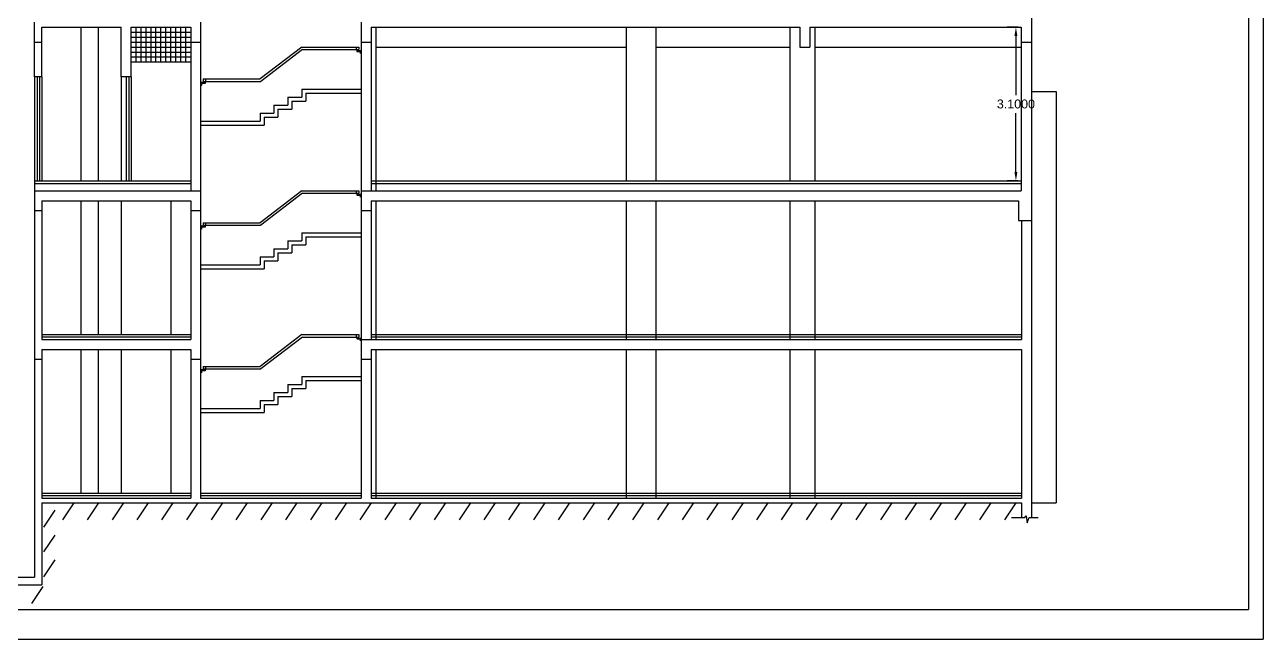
# Model space of a CAD drawing. Header units: millimetres. Extents: x 2200 to 2403, y 2380 to 2511.
# Drawn here: x 2299.39 to 2324.37, y 2459.72 to 2472.12 of the extents above; entities that cross this region are included whole.
import ezdxf

# ---------------------------------------------------------------- set-up
doc = ezdxf.new("R2010")
doc.units = ezdxf.units.MM
doc.styles.get("Standard").update_dxf_attribs({"font": 'arial.ttf'})
doc.dimstyles.get("Standard").update_dxf_attribs({"dimtxt": 0.18, "dimasz": 0.18, "dimexe": 0.18, "dimexo": 0.0625, "dimgap": 0.09, "dimtad": 0, "dimtih": 1, "dimtoh": 1, "dimdec": 4, "dimzin": 0, "dimdsep": 46, "dimtxsty": 'Standard', "dimcen": 0.09, "dimadec": 0, "dimazin": 0, "dimtfac": 1, "dimtdec": 4, "dimtofl": 0, "dimtmove": 0, "dimatfit": 3, "dimfxl": 1, "dimtolj": 1, "dimtzin": 0, "dimarcsym": 0})

# ---------------------------------------------------------------- blocks, each defined once
blk = doc.blocks.new('*D801')
at = {"color": 0, "lineweight": -2, "transparency": 16777216}
for p, q in [((2319.421, 2472.068), (2319.199, 2472.068)), ((2319.379, 2471.888), (2319.379, 2470.7)), ((2319.379, 2469.148), (2319.379, 2470.336)), ((2319.421, 2468.968), (2319.199, 2468.968))]:
    blk.add_line(p, q, dxfattribs=at)
at = {"color": 0, "transparency": 16777216}
for points in [[(2319.349, 2471.888), (2319.409, 2471.888), (2319.379, 2472.068)], [(2319.349, 2469.148), (2319.409, 2469.148), (2319.379, 2468.968)]]:
    blk.add_solid(points, dxfattribs=at)
at = {"layer": 'DEFPOINTS', "color": 0, "transparency": 16777216}
for p in [(2319.379, 2472.068), (2319.483, 2472.068), (2319.483, 2468.968)]:
    blk.add_point(p, dxfattribs=at)
at = {"color": 0, "transparency": 16777216, "insert": (2319.379, 2470.518), "char_height": 0.18, "attachment_point": 5}
blk.add_mtext('\\A1;3.1000', dxfattribs=at)

msp = doc.modelspace()

# ---------------------------------------------------------------- linework, layer by layer
at = {"color": 1}
for p, q in [((2324.36744, 2511.06758), (2324.36744, 2459.71758)), ((2300.52546, 2468.96758), (2300.52546, 2472.06758)), ((2300.87546, 2468.96758), (2300.87546, 2472.06758)), ((2299.6334, 2471.06758), (2299.6334, 2468.96758)), ((2299.6834, 2471.06758), (2299.6834, 2468.96758)), ((2301.4334, 2471.06758), (2301.4334, 2468.96758)), ((2301.4834, 2471.06758), (2301.4834, 2468.96758)), ((2285.2134, 2459.71758), (2324.36744, 2459.71758))]:
    msp.add_line(p, q, dxfattribs=at)
for p, q in [((2324.06744, 2510.76758), (2324.06744, 2460.31758)), ((2319.6934, 2472.56758), (2319.6934, 2462.16758)), ((2299.5834, 2471.06758), (2299.5834, 2472.16758)), ((2302.9334, 2472.16758), (2302.9334, 2462.56758)), ((2306.1734, 2472.16758), (2306.1734, 2462.56758)), ((2299.7334, 2471.06758), (2299.7334, 2472.06758)), ((2299.7334, 2472.06758), (2301.3334, 2472.06758)), ((2301.3334, 2471.06758), (2301.3334, 2472.06758)), ((2301.5334, 2471.06758), (2301.5334, 2472.06758)), ((2301.5334, 2472.06758), (2302.7334, 2472.06758)), ((2302.7334, 2472.06758), (2302.7334, 2468.76758)), ((2306.3734, 2472.06758), (2315.0234, 2472.06758)), ((2306.3734, 2472.06758), (2306.3734, 2468.76758)), ((2315.0234, 2472.06758), (2315.0234, 2471.66758)), ((2315.2234, 2472.06758), (2315.2234, 2471.66758)), ((2315.2234, 2472.06758), (2319.4834, 2472.06758)), ((2319.4834, 2472.06758), (2319.4834, 2468.76758)), ((2299.5834, 2471.76758), (2299.7334, 2471.76758)), ((2302.7334, 2471.76758), (2302.9334, 2471.76758)), ((2306.1734, 2471.76758), (2306.3734, 2471.76758)), ((2315.0234, 2471.66758), (2315.2234, 2471.66758)), ((2319.4834, 2471.76758), (2319.6934, 2471.76758)), ((2299.7334, 2471.06758), (2299.5834, 2471.06758)), ((2301.5334, 2471.06758), (2301.3334, 2471.06758)), ((2299.5834, 2468.76758), (2299.5834, 2460.96758)), ((2299.5834, 2468.76758), (2302.9334, 2468.76758)), ((2306.1734, 2468.76758), (2306.3734, 2468.76758)), ((2306.3734, 2468.76758), (2315.3234, 2468.76758)), ((2315.3234, 2468.76758), (2319.4834, 2468.76758)), ((2299.7334, 2468.56758), (2299.7334, 2465.76758)), ((2299.7334, 2468.56758), (2302.7334, 2468.56758)), ((2302.7334, 2468.56758), (2302.7334, 2465.76758)), ((2306.3734, 2468.56758), (2315.3234, 2468.56758)), ((2306.3734, 2468.56758), (2306.3734, 2465.76758)), ((2315.3234, 2468.56758), (2319.4334, 2468.56758)), ((2319.4334, 2468.56758), (2319.4334, 2468.16758)), ((2299.5834, 2468.36758), (2299.7334, 2468.36758)), ((2302.7334, 2468.36758), (2302.9334, 2468.36758)), ((2306.1734, 2468.36758), (2306.3734, 2468.36758)), ((2319.4334, 2468.16758), (2319.4934, 2468.16758)), ((2319.4934, 2468.16758), (2319.4934, 2465.76758)), ((2319.4934, 2468.16758), (2319.6934, 2468.16758)), ((2299.7334, 2465.76758), (2302.7334, 2465.76758)), ((2306.1734, 2465.76758), (2306.3734, 2465.76758)), ((2306.3734, 2465.76758), (2319.4934, 2465.76758)), ((2299.7334, 2465.56758), (2299.7334, 2462.56758)), ((2299.7334, 2465.56758), (2302.7334, 2465.56758)), ((2302.7334, 2465.56758), (2302.7334, 2462.56758)), ((2306.3734, 2465.56758), (2319.4934, 2465.56758)), ((2306.3734, 2465.56758), (2306.3734, 2462.56758)), ((2319.4934, 2465.56758), (2319.4934, 2462.56758)), ((2299.5834, 2465.36758), (2299.7334, 2465.36758)), ((2302.7334, 2465.36758), (2302.9334, 2465.36758)), ((2306.1734, 2465.36758), (2306.3734, 2465.36758)), ((2299.7334, 2462.56758), (2302.7334, 2462.56758)), ((2299.7334, 2462.46758), (2319.4934, 2462.46758)), ((2299.7334, 2462.46758), (2299.7334, 2460.81758)), ((2302.9334, 2462.56758), (2306.1734, 2462.56758)), ((2306.3734, 2462.56758), (2319.4934, 2462.56758)), ((2319.4934, 2462.46758), (2319.4934, 2462.16758)), ((2297.9334, 2460.96758), (2299.5834, 2460.96758)), ((2297.7834, 2460.81758), (2299.7334, 2460.81758)), ((2285.5134, 2460.31758), (2324.06744, 2460.31758))]:
    msp.add_line(p, q)
at = {"color": 4}
for p, q in [((2301.5334, 2471.96758), (2302.7334, 2471.96758)), ((2301.6334, 2471.36758), (2301.6334, 2472.06758)), ((2301.7334, 2471.36758), (2301.7334, 2472.06758)), ((2301.8334, 2471.36758), (2301.8334, 2472.06758)), ((2301.9334, 2471.36758), (2301.9334, 2472.06758)), ((2302.0334, 2471.36758), (2302.0334, 2472.06758)), ((2302.1334, 2471.36758), (2302.1334, 2472.06758)), ((2302.2334, 2471.36758), (2302.2334, 2472.06758)), ((2302.3334, 2471.36758), (2302.3334, 2472.06758)), ((2302.4334, 2471.36758), (2302.4334, 2472.06758)), ((2302.5334, 2471.36758), (2302.5334, 2472.06758)), ((2302.6334, 2471.36758), (2302.6334, 2472.06758)), ((2301.5334, 2471.86758), (2302.7334, 2471.86758)), ((2301.5334, 2471.76758), (2302.7334, 2471.76758)), ((2301.5334, 2471.66758), (2302.7334, 2471.66758)), ((2304.9734, 2471.66638), (2304.1334, 2471.02308)), ((2304.9734, 2471.66638), (2306.1234, 2471.66638)), ((2306.0734, 2471.66638), (2306.0734, 2471.61638)), ((2306.1234, 2471.66638), (2306.1234, 2471.61638)), ((2306.47546, 2471.66758), (2311.52546, 2471.66758)), ((2312.12546, 2471.66758), (2314.82546, 2471.66758)), ((2315.3234, 2471.66758), (2319.4834, 2471.66758)), ((2301.5334, 2471.56758), (2302.7334, 2471.56758)), ((2301.5334, 2471.46758), (2302.7334, 2471.46758)), ((2304.99035, 2471.61638), (2304.15035, 2470.97308)), ((2304.99035, 2471.61638), (2306.1234, 2471.61638)), ((2306.0834, 2471.61638), (2306.0834, 2471.57638)), ((2306.0834, 2471.57638), (2306.1534, 2471.57638)), ((2306.1034, 2471.61638), (2306.1034, 2471.59638)), ((2306.1034, 2471.59638), (2306.1734, 2471.59638)), ((2306.1534, 2471.57638), (2306.1534, 2471.53638)), ((2301.5334, 2471.36758), (2302.7334, 2471.36758)), ((2299.5834, 2471.06758), (2299.5834, 2468.76758)), ((2299.7334, 2471.06758), (2299.7334, 2468.96758)), ((2301.3334, 2471.06758), (2301.3334, 2468.96758)), ((2301.5334, 2471.06758), (2301.5334, 2468.96758)), ((2303.0034, 2470.95308), (2302.9334, 2470.95308)), ((2302.9534, 2470.89308), (2302.9334, 2470.89308)), ((2302.9534, 2470.93308), (2302.9534, 2470.89308)), ((2303.0234, 2470.93308), (2302.9534, 2470.93308)), ((2302.9834, 2471.02308), (2304.1334, 2471.02308)), ((2302.9834, 2471.02308), (2302.9834, 2470.97308)), ((2302.9834, 2470.97308), (2304.15035, 2470.97308)), ((2303.0034, 2470.97308), (2303.0034, 2470.95308)), ((2303.0234, 2470.97308), (2303.0234, 2470.93308)), ((2303.0334, 2471.02308), (2303.0334, 2470.97308)), ((2299.5834, 2468.96758), (2302.7334, 2468.96758)), ((2299.5834, 2468.91758), (2302.7334, 2468.91758)), ((2306.3734, 2468.96758), (2319.4834, 2468.96758)), ((2306.3734, 2468.91758), (2319.4834, 2468.91758)), ((2304.9734, 2468.76638), (2304.1334, 2468.12308)), ((2304.99035, 2468.71638), (2304.15035, 2468.07308)), ((2304.9734, 2468.76638), (2306.1234, 2468.76638)), ((2304.99035, 2468.71638), (2306.1234, 2468.71638)), ((2306.0734, 2468.76638), (2306.0734, 2468.71638)), ((2306.0834, 2468.71638), (2306.0834, 2468.67638)), ((2306.0834, 2468.67638), (2306.1534, 2468.67638)), ((2306.1034, 2468.71638), (2306.1034, 2468.69638)), ((2306.1034, 2468.69638), (2306.1734, 2468.69638)), ((2306.1234, 2468.76638), (2306.1234, 2468.71638)), ((2306.1534, 2468.67638), (2306.1534, 2468.63638)), ((2303.0034, 2468.05308), (2302.9334, 2468.05308)), ((2302.9534, 2467.99308), (2302.9334, 2467.99308)), ((2302.9534, 2468.03308), (2302.9534, 2467.99308)), ((2303.0234, 2468.03308), (2302.9534, 2468.03308)), ((2302.9834, 2468.12308), (2304.1334, 2468.12308)), ((2302.9834, 2468.12308), (2302.9834, 2468.07308)), ((2302.9834, 2468.07308), (2304.15035, 2468.07308)), ((2303.0034, 2468.07308), (2303.0034, 2468.05308)), ((2303.0234, 2468.07308), (2303.0234, 2468.03308)), ((2303.0334, 2468.12308), (2303.0334, 2468.07308)), ((2299.7334, 2465.86758), (2302.7334, 2465.86758)), ((2299.7334, 2465.81758), (2302.7334, 2465.81758)), ((2304.9734, 2465.86638), (2304.1334, 2465.22308)), ((2304.99035, 2465.81638), (2304.15035, 2465.17308)), ((2304.9734, 2465.86638), (2306.1234, 2465.86638)), ((2304.99035, 2465.81638), (2306.1234, 2465.81638)), ((2306.0734, 2465.86638), (2306.0734, 2465.81638)), ((2306.0834, 2465.81638), (2306.0834, 2465.77638)), ((2306.0834, 2465.77638), (2306.1534, 2465.77638)), ((2306.1034, 2465.81638), (2306.1034, 2465.79638)), ((2306.1034, 2465.79638), (2306.1734, 2465.79638)), ((2306.1234, 2465.86638), (2306.1234, 2465.81638)), ((2306.1534, 2465.77638), (2306.1534, 2465.73638)), ((2306.3734, 2465.86758), (2319.4934, 2465.86758)), ((2306.3734, 2465.81758), (2319.4934, 2465.81758)), ((2303.0034, 2465.15308), (2302.9334, 2465.15308)), ((2302.9834, 2465.22308), (2304.1334, 2465.22308)), ((2302.9834, 2465.22308), (2302.9834, 2465.17308)), ((2302.9834, 2465.17308), (2304.15035, 2465.17308)), ((2303.0034, 2465.17308), (2303.0034, 2465.15308)), ((2303.0234, 2465.17308), (2303.0234, 2465.13308)), ((2303.0334, 2465.22308), (2303.0334, 2465.17308)), ((2302.9534, 2465.09308), (2302.9334, 2465.09308)), ((2302.9534, 2465.13308), (2302.9534, 2465.09308)), ((2303.0234, 2465.13308), (2302.9534, 2465.13308)), ((2299.7334, 2462.66758), (2302.7334, 2462.66758)), ((2302.9334, 2462.66758), (2306.1734, 2462.66758)), ((2306.3734, 2462.66758), (2319.4934, 2462.66758)), ((2299.7334, 2462.61758), (2302.7334, 2462.61758)), ((2300.37519, 2462.46758), (2300.14668, 2462.12592)), ((2300.87519, 2462.46758), (2300.64668, 2462.12592)), ((2301.37519, 2462.46758), (2301.14668, 2462.12592)), ((2301.87519, 2462.46758), (2301.64668, 2462.12592)), ((2302.37519, 2462.46758), (2302.14668, 2462.12592)), ((2302.87519, 2462.46758), (2302.64668, 2462.12592)), ((2302.9334, 2462.61758), (2306.1734, 2462.61758)), ((2303.37519, 2462.46758), (2303.14668, 2462.12592)), ((2303.87519, 2462.46758), (2303.64668, 2462.12592)), ((2304.37519, 2462.46758), (2304.14668, 2462.12592)), ((2304.87519, 2462.46758), (2304.64668, 2462.12592)), ((2305.37519, 2462.46758), (2305.14668, 2462.12592)), ((2305.87519, 2462.46758), (2305.64668, 2462.12592)), ((2306.37519, 2462.46758), (2306.14668, 2462.12592)), ((2306.3734, 2462.61758), (2319.4934, 2462.61758)), ((2306.87519, 2462.46758), (2306.64668, 2462.12592)), ((2307.37519, 2462.46758), (2307.14668, 2462.12592)), ((2307.87519, 2462.46758), (2307.64668, 2462.12592)), ((2308.37519, 2462.46758), (2308.14668, 2462.12592)), ((2308.87519, 2462.46758), (2308.64668, 2462.12592)), ((2309.37519, 2462.46758), (2309.14668, 2462.12592)), ((2309.87519, 2462.46758), (2309.64668, 2462.12592)), ((2310.37519, 2462.46758), (2310.14668, 2462.12592)), ((2310.87519, 2462.46758), (2310.64668, 2462.12592)), ((2311.37519, 2462.46758), (2311.14668, 2462.12592)), ((2311.87519, 2462.46758), (2311.64668, 2462.12592)), ((2312.37519, 2462.46758), (2312.14668, 2462.12592)), ((2312.87519, 2462.46758), (2312.64668, 2462.12592)), ((2313.37519, 2462.46758), (2313.14668, 2462.12592)), ((2313.87519, 2462.46758), (2313.64668, 2462.12592)), ((2314.37519, 2462.46758), (2314.14668, 2462.12592)), ((2314.87519, 2462.46758), (2314.64668, 2462.12592)), ((2315.37519, 2462.46758), (2315.14668, 2462.12592)), ((2315.87519, 2462.46758), (2315.64668, 2462.12592)), ((2316.37519, 2462.46758), (2316.14668, 2462.12592)), ((2316.87519, 2462.46758), (2316.64668, 2462.12592)), ((2317.37519, 2462.46758), (2317.14668, 2462.12592)), ((2317.87519, 2462.46758), (2317.64668, 2462.12592)), ((2318.37519, 2462.46758), (2318.14668, 2462.12592)), ((2318.87519, 2462.46758), (2318.64668, 2462.12592)), ((2319.37519, 2462.46758), (2319.14668, 2462.12592)), ((2299.99574, 2462.32106), (2299.76723, 2461.9794)), ((2319.29288, 2462.17413), (2319.56155, 2462.17413)), ((2319.56155, 2462.17413), (2319.58525, 2462.20571)), ((2319.58525, 2462.20571), (2319.60896, 2462.06357)), ((2319.60896, 2462.06357), (2319.64847, 2462.17413)), ((2319.64847, 2462.17413), (2319.83022, 2462.17413)), ((2299.99574, 2461.82106), (2299.76723, 2461.4794)), ((2299.99574, 2461.32106), (2299.76723, 2460.9794)), ((2299.75061, 2460.78262), (2299.5221, 2460.44096))]:
    msp.add_line(p, q, dxfattribs=at)
at = {"color": 2}
for p, q in [((2306.47546, 2468.76758), (2306.47546, 2472.06758)), ((2319.6934, 2470.76758), (2320.1934, 2470.76758)), ((2320.1934, 2470.76758), (2320.1934, 2462.46758)), ((2300.52546, 2465.86758), (2300.52546, 2468.56758)), ((2300.87546, 2465.86758), (2300.87546, 2468.56758)), ((2306.47546, 2465.76758), (2306.47546, 2468.56758)), ((2300.52546, 2462.66758), (2300.52546, 2465.56758)), ((2300.87546, 2462.66758), (2300.87546, 2465.56758)), ((2306.47546, 2462.56758), (2306.47546, 2465.56758)), ((2319.6934, 2462.46758), (2320.1934, 2462.46758))]:
    msp.add_line(p, q, dxfattribs=at)
at = {"color": 3}
for p, q in [((2311.52546, 2468.96758), (2311.52546, 2472.06758)), ((2312.12546, 2468.96758), (2312.12546, 2472.06758)), ((2314.82546, 2468.96758), (2314.82546, 2472.06758)), ((2315.3234, 2472.06758), (2315.3234, 2468.96758)), ((2304.6934, 2470.65638), (2304.6934, 2470.49528)), ((2304.6934, 2470.65638), (2304.9734, 2470.65638)), ((2304.9734, 2470.81638), (2306.1734, 2470.81638)), ((2304.9734, 2470.81638), (2304.9734, 2470.65638)), ((2305.0534, 2470.73638), (2306.1734, 2470.73638)), ((2305.0534, 2470.73638), (2305.0534, 2470.57638)), ((2304.4134, 2470.49528), (2304.4134, 2470.33418)), ((2304.4134, 2470.49528), (2304.6934, 2470.49528)), ((2304.4934, 2470.41528), (2304.4934, 2470.25418)), ((2304.4934, 2470.41528), (2304.7734, 2470.41528)), ((2304.7734, 2470.57638), (2304.7734, 2470.41528)), ((2304.7734, 2470.57638), (2305.0534, 2470.57638)), ((2302.9334, 2470.17308), (2304.1334, 2470.17308)), ((2304.1334, 2470.33418), (2304.4134, 2470.33418)), ((2304.1334, 2470.33418), (2304.1334, 2470.17308)), ((2304.2134, 2470.25418), (2304.2134, 2470.09308)), ((2304.2134, 2470.25418), (2304.4934, 2470.25418)), ((2302.9334, 2470.09308), (2304.1334, 2470.09308)), ((2304.1334, 2470.09308), (2304.2134, 2470.09308)), ((2301.3364, 2465.86758), (2301.3364, 2468.56758)), ((2302.3364, 2465.86758), (2302.3364, 2468.56758)), ((2311.52546, 2465.76758), (2311.52546, 2468.56758)), ((2312.12546, 2465.76758), (2312.12546, 2468.56758)), ((2314.82546, 2465.76758), (2314.82546, 2468.56758)), ((2315.3234, 2468.56758), (2315.3234, 2465.76758)), ((2304.9734, 2467.91638), (2306.1734, 2467.91638)), ((2304.9734, 2467.91638), (2304.9734, 2467.75638)), ((2304.6934, 2467.75638), (2304.6934, 2467.59528)), ((2304.6934, 2467.75638), (2304.9734, 2467.75638)), ((2304.7734, 2467.67638), (2304.7734, 2467.51528)), ((2304.7734, 2467.67638), (2305.0534, 2467.67638)), ((2305.0534, 2467.83638), (2306.1734, 2467.83638)), ((2305.0534, 2467.83638), (2305.0534, 2467.67638)), ((2304.1334, 2467.43418), (2304.4134, 2467.43418)), ((2304.1334, 2467.43418), (2304.1334, 2467.27308)), ((2304.4134, 2467.59528), (2304.4134, 2467.43418)), ((2304.4134, 2467.59528), (2304.6934, 2467.59528)), ((2304.4934, 2467.51528), (2304.4934, 2467.35418)), ((2304.4934, 2467.51528), (2304.7734, 2467.51528)), ((2302.9334, 2467.27308), (2304.1334, 2467.27308)), ((2302.9334, 2467.19308), (2304.1334, 2467.19308)), ((2304.1334, 2467.19308), (2304.2134, 2467.19308)), ((2304.2134, 2467.35418), (2304.2134, 2467.19308)), ((2304.2134, 2467.35418), (2304.4934, 2467.35418)), ((2301.3364, 2462.66758), (2301.3364, 2465.56758)), ((2302.3364, 2462.66758), (2302.3364, 2465.56758)), ((2311.52546, 2462.56758), (2311.52546, 2465.56758)), ((2312.12546, 2462.56758), (2312.12546, 2465.56758)), ((2314.82546, 2462.56758), (2314.82546, 2465.56758)), ((2315.3234, 2465.56758), (2315.3234, 2462.56758)), ((2304.9734, 2465.01638), (2306.1734, 2465.01638)), ((2304.9734, 2465.01638), (2304.9734, 2464.85638)), ((2305.0534, 2464.93638), (2306.1734, 2464.93638)), ((2305.0534, 2464.93638), (2305.0534, 2464.77638)), ((2304.4134, 2464.69528), (2304.4134, 2464.53418)), ((2304.4134, 2464.69528), (2304.6934, 2464.69528)), ((2304.6934, 2464.85638), (2304.6934, 2464.69528)), ((2304.6934, 2464.85638), (2304.9734, 2464.85638)), ((2304.7734, 2464.77638), (2304.7734, 2464.61528)), ((2304.7734, 2464.77638), (2305.0534, 2464.77638)), ((2304.1334, 2464.53418), (2304.4134, 2464.53418)), ((2304.1334, 2464.53418), (2304.1334, 2464.37308)), ((2304.2134, 2464.45418), (2304.2134, 2464.29308)), ((2304.2134, 2464.45418), (2304.4934, 2464.45418)), ((2304.4934, 2464.61528), (2304.4934, 2464.45418)), ((2304.4934, 2464.61528), (2304.7734, 2464.61528)), ((2302.9334, 2464.37308), (2304.1334, 2464.37308)), ((2302.9334, 2464.29308), (2304.1334, 2464.29308)), ((2304.1334, 2464.29308), (2304.2134, 2464.29308))]:
    msp.add_line(p, q, dxfattribs=at)

# ---------------------------------------------------------------- dimensions: what is measured, and where the dimension line sits
at = {"color": 1}
dim = msp.add_aligned_dim(p1=(2319.4834, 2468.96758), p2=(2319.4834, 2472.06758), distance=0.10392, dimstyle='Standard', dxfattribs=at)
dim.commit()
dim.dimension.update_dxf_attribs({"geometry": '*D801', "text_midpoint": (2319.37948, 2470.51758)})

doc.saveas('drawing.dxf')
